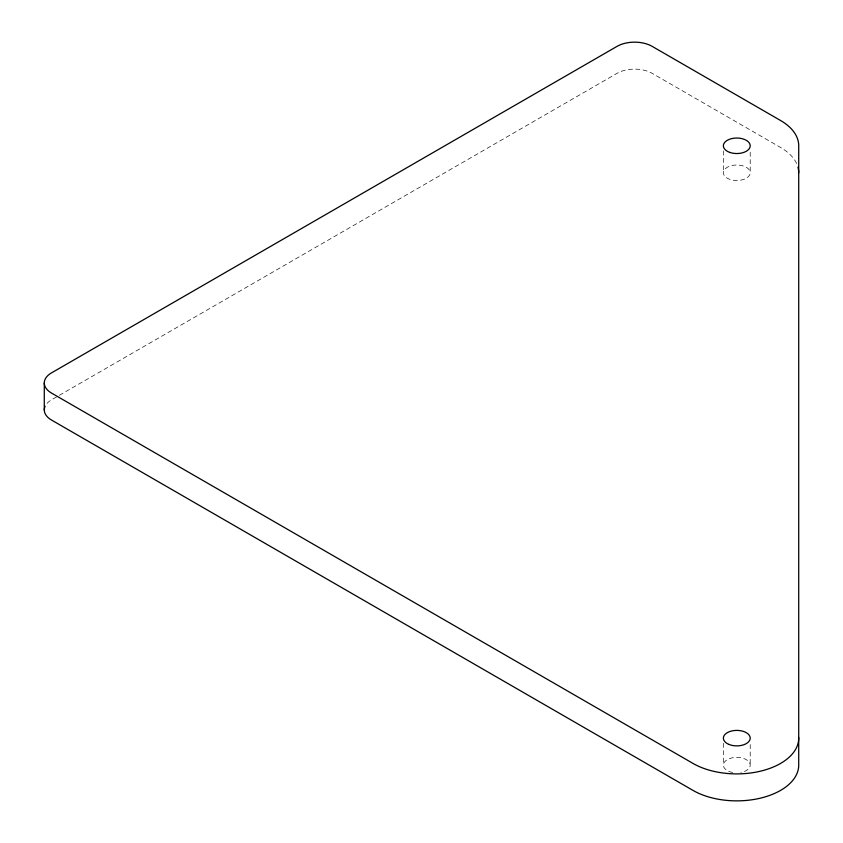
<?xml version="1.0" encoding="UTF-8"?>
<svg xmlns="http://www.w3.org/2000/svg" width="843" height="843" viewBox="0 0 843 843"><rect width="100%" height="100%" fill="white"/><g stroke="black" fill="none" stroke-linecap="round" stroke-linejoin="round"><path stroke-width="0.63" stroke-dasharray="4.21 3.16" d="M750.207 152.204L750.207 172.752A13.414 7.745 0 0 1 730.08 179.464A13.414 7.745 0 0 1 730.08 166.05A13.414 7.745 0 0 1 750.207 172.752M750.207 744.559L750.207 765.107M723.368 150.929L723.368 172.752M723.368 743.284L723.368 765.107M732.715 772.494A13.414 7.745 0 0 1 725.918 760.565A13.414 7.745 0 0 1 747.657 760.565A13.414 7.745 0 0 1 740.86 772.494M796.603 163.5A61.929 35.754 0 0 0 780.576 147.472L652.124 73.309A24.774 14.299 0 0 0 617.087 73.309L51.539 399.824A24.774 14.299 0 0 0 46.323 404.261"/><path stroke-width="1.26" d="M44.279 382.975L44.279 409.94M797.952 167.167A61.929 35.754 0 0 1 798.721 172.752M45.122 406.242A24.774 14.299 0 0 0 51.539 420.056L692.999 790.397A61.929 35.754 0 0 0 761.018 798.015A61.929 35.754 0 0 0 798.711 764.453L798.721 145.786A61.929 35.754 0 0 0 780.576 120.507L652.124 46.344A24.774 14.299 0 0 0 617.087 46.344L51.539 372.859A24.774 14.299 0 0 0 51.539 393.08L692.999 763.421A61.929 35.754 0 0 0 761.018 771.05A61.929 35.754 0 0 0 798.711 737.477M730.08 152.499A13.414 7.745 0 0 0 750.207 145.786A13.414 7.745 0 0 0 730.08 139.074A13.414 7.745 0 0 0 730.08 152.499M728.91 744.411A13.414 7.745 0 0 0 750.133 738.942A13.414 7.745 0 0 0 731.313 731.071A13.414 7.745 0 0 0 728.91 744.411"/></g></svg>
